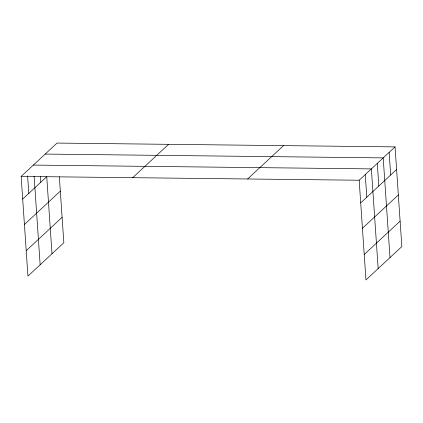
<?xml version="1.0" encoding="UTF-8"?>
<svg xmlns="http://www.w3.org/2000/svg" width="423" height="423" viewBox="0 0 423 423"><rect width="100%" height="100%" fill="white"/><g stroke="black" fill="none" stroke-linecap="round" stroke-linejoin="round"><path stroke-width="0.63" d="M59.342 176.782L63.841 242.765L27.944 276.119L21.15 176.423L57.042 143.069L395.056 146.881L401.85 246.577L365.958 279.931L359.159 180.235L395.056 146.881M22.694 199.053L46.742 176.703L51.997 253.768M24.428 224.481L60.32 191.133M26.215 250.686L62.107 217.332M132.695 177.681L168.587 144.328M247.619 178.977L283.51 145.623M360.703 202.866L396.594 169.512M362.437 228.298L398.329 194.945M364.224 254.498L400.116 221.15M45.198 154.072L383.206 157.89L390.006 257.586M33.354 165.081L371.362 168.899L378.162 268.594M21.15 176.423L359.159 180.235M389.134 152.386L390.672 175.016M377.284 163.394L378.828 186.025M365.261 174.567L366.804 197.197M40.423 176.391L40.82 182.207M34.104 176.074L40.148 264.777M27.606 175.92L28.796 193.38"/></g></svg>
